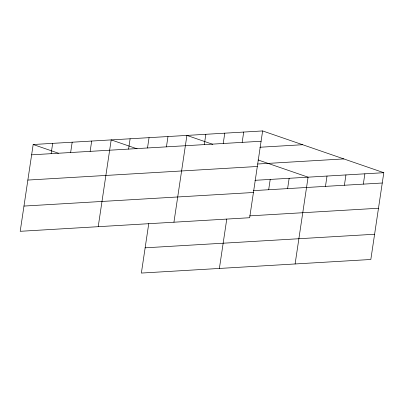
<?xml version="1.0" encoding="UTF-8"?>
<svg xmlns="http://www.w3.org/2000/svg" width="404" height="404" viewBox="0 0 404 404"><rect width="100%" height="100%" fill="white"/><g stroke="black" fill="none" stroke-linecap="round" stroke-linejoin="round"><path stroke-width="0.61" d="M262.63 130.936L33.173 144.516L20.2 231.305L249.662 217.726L262.63 130.936L383.8 172.695L370.827 259.484L141.37 273.064L148.748 223.68M51.136 153.672L52.677 143.359M70.639 152.52L72.18 142.208M90.142 151.364L91.683 141.052M98.217 226.689L111.186 139.9L137.062 148.813M128.578 149.091L130.118 138.779M147.505 147.97L149.051 137.658M166.438 146.849L167.978 136.537M173.937 222.21L186.911 135.416L212.782 144.334M204.298 144.607L205.838 134.3M223.23 143.491L224.77 133.179M219.387 268.448L226.765 219.064M242.163 142.37L243.703 132.058M268.675 189.728L270.215 179.416M287.608 188.607L289.148 178.295M295.107 263.964L308.08 177.174L258.085 159.949M325.467 186.365L327.008 176.053M344.4 185.244L345.94 174.937M363.327 184.128L364.868 173.816M31.628 154.828L261.09 141.249M259.873 147.248L302.616 144.718M257.712 164.009L343.814 158.913M27.856 180.063L257.318 166.488M254.949 180.32L383.8 172.695M253.409 190.632L382.26 183.007M23.972 206.065L253.434 192.491M249.637 215.867L378.487 208.242M145.142 247.824L374.599 234.249M33.173 144.516L58.454 153.227"/></g></svg>
